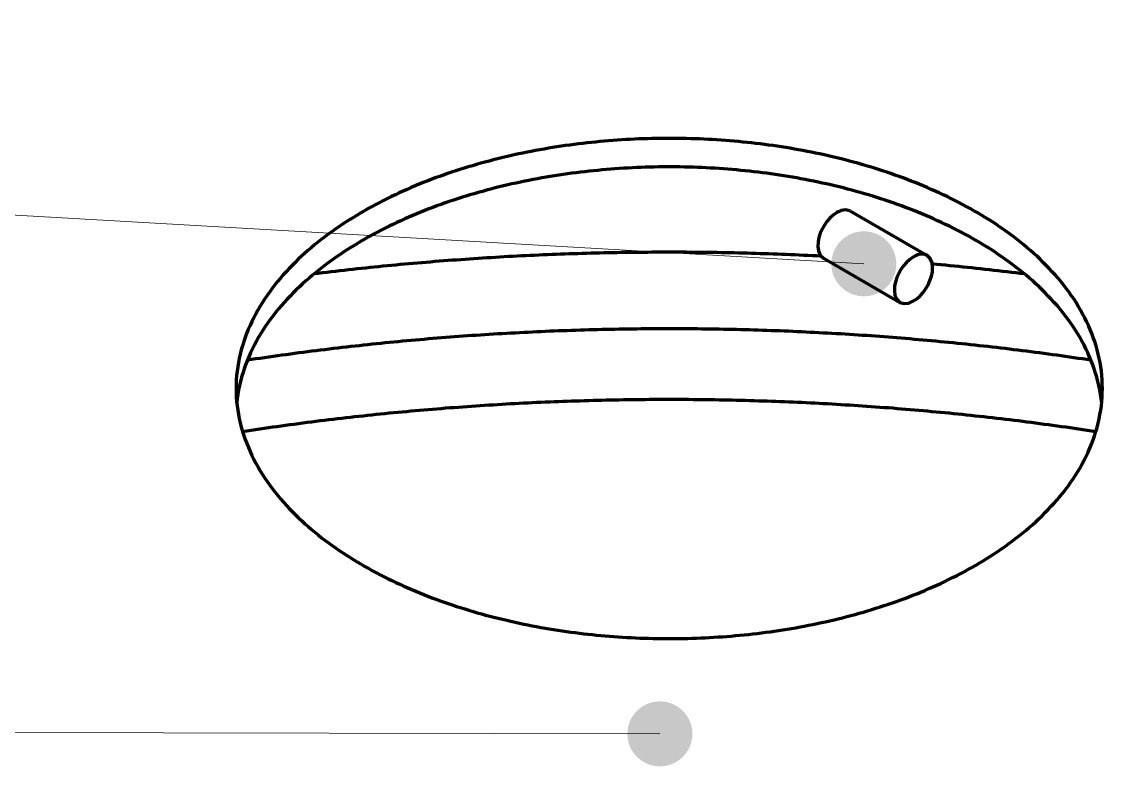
# Model space of a CAD drawing. Header units: millimetres. Extents: x 0 to 841, y 0 to 594.
# Drawn here: x 271.83 to 291.79, y 390.2 to 403.96 of the extents above; entities that cross this region are included whole.
import ezdxf

# ---------------------------------------------------------------- set-up
doc = ezdxf.new("R2010")
doc.units = ezdxf.units.MM
doc.layers.add('01-VISIBLE', color=7, linetype='CONTINUOUS', lineweight=70)
doc.layers.add('08-FINA', color=5, linetype='CONTINUOUS', lineweight=18)

msp = doc.modelspace()

# ---------------------------------------------------------------- hatches: boundary and pattern name
at = {"layer": '08-FINA'}
h = msp.add_hatch(color=7, dxfattribs=at)
h.dxf.hatch_style = 1
edge = h.paths.add_edge_path()
edge.add_arc((287.382, 399.486), 0.6, 0, 360)
h = msp.add_hatch(color=7, dxfattribs=at)
h.dxf.hatch_style = 1
edge = h.paths.add_edge_path()
edge.add_arc((283.616, 390.805), 0.6, 0, 360)

# ---------------------------------------------------------------- linework, layer by layer
at = {"layer": '01-VISIBLE'}
for p, q in [((287.135, 400.457), (288.55, 399.64)), ((286.635, 399.591), (288.05, 398.774))]:
    msp.add_line(p, q, dxfattribs=at)
for points in [[(291.788, 397.183), (291.787, 397.263), (291.783, 397.343), (291.777, 397.423), (291.769, 397.503), (291.758, 397.582), (291.745, 397.661), (291.73, 397.74), (291.712, 397.818), (291.693, 397.895), (291.671, 397.972), (291.647, 398.049), (291.62, 398.124), (291.592, 398.199), (291.562, 398.274), (291.53, 398.347), (291.496, 398.42), (291.461, 398.491), (291.423, 398.562), (291.384, 398.632), (291.344, 398.701), (291.302, 398.769), (291.258, 398.837), (291.213, 398.903), (291.167, 398.968), (291.119, 399.032), (291.07, 399.096), (291.02, 399.158), (290.969, 399.22), (290.916, 399.28), (290.863, 399.34), (290.808, 399.398), (290.753, 399.456), (290.696, 399.513), (290.639, 399.569), (290.581, 399.624), (290.521, 399.678), (290.461, 399.731), (290.401, 399.783), (290.339, 399.834), (290.277, 399.885), (290.214, 399.934), (290.151, 399.983), (290.087, 400.031), (290.022, 400.078), (289.957, 400.124), (289.891, 400.17), (289.824, 400.215), (289.757, 400.258), (289.69, 400.302), (289.622, 400.344), (289.553, 400.385), (289.485, 400.426), (289.415, 400.466), (289.345, 400.506), (289.275, 400.544), (289.205, 400.582), (289.134, 400.62), (289.063, 400.656), (288.991, 400.692), (288.919, 400.727), (288.847, 400.761), (288.774, 400.795), (288.701, 400.828), (288.628, 400.861), (288.555, 400.893), (288.481, 400.924), (288.407, 400.955), (288.333, 400.985), (288.258, 401.014), (288.183, 401.043), (288.108, 401.071), (288.033, 401.098), (287.958, 401.125), (287.882, 401.151), (287.806, 401.177), (287.73, 401.202), (287.654, 401.227), (287.578, 401.251), (287.501, 401.274), (287.424, 401.297), (287.348, 401.32), (287.271, 401.342), (287.193, 401.363), (287.116, 401.384), (287.038, 401.404), (286.961, 401.423), (286.883, 401.442), (286.805, 401.461), (286.727, 401.479), (286.649, 401.497), (286.571, 401.514), (286.492, 401.53), (286.414, 401.546), (286.335, 401.562), (286.257, 401.577), (286.178, 401.591), (286.099, 401.605), (286.02, 401.619), (285.941, 401.632), (285.862, 401.644), (285.783, 401.656), (285.704, 401.668), (285.624, 401.679), (285.545, 401.689), (285.466, 401.699), (285.386, 401.709), (285.307, 401.718), (285.227, 401.727), (285.147, 401.735), (285.068, 401.743), (284.988, 401.75), (284.908, 401.757), (284.828, 401.763), (284.748, 401.769), (284.668, 401.774), (284.589, 401.779), (284.509, 401.783), (284.429, 401.787), (284.349, 401.791), (284.269, 401.794), (284.189, 401.796), (284.108, 401.798), (284.028, 401.8), (283.948, 401.801), (283.868, 401.802), (283.788, 401.802), (283.708, 401.802), (283.628, 401.801), (283.548, 401.8), (283.468, 401.798), (283.388, 401.796), (283.308, 401.794), (283.228, 401.791), (283.148, 401.787), (283.068, 401.783), (282.988, 401.779), (282.908, 401.774), (282.828, 401.769), (282.748, 401.763), (282.668, 401.757), (282.589, 401.75), (282.509, 401.743), (282.429, 401.735), (282.35, 401.727), (282.27, 401.718), (282.19, 401.709), (282.111, 401.699), (282.031, 401.689), (281.952, 401.679), (281.873, 401.668), (281.793, 401.656), (281.714, 401.644), (281.635, 401.632), (281.556, 401.619), (281.477, 401.605), (281.398, 401.591), (281.32, 401.577), (281.241, 401.562), (281.162, 401.546), (281.084, 401.53), (281.006, 401.514), (280.927, 401.497), (280.849, 401.479), (280.771, 401.461), (280.693, 401.442), (280.616, 401.423), (280.538, 401.404), (280.46, 401.384), (280.383, 401.363), (280.306, 401.342), (280.229, 401.32), (280.152, 401.297), (280.075, 401.274), (279.999, 401.251), (279.922, 401.227), (279.846, 401.202), (279.77, 401.177), (279.694, 401.151), (279.619, 401.125), (279.543, 401.098), (279.468, 401.071), (279.393, 401.043), (279.318, 401.014), (279.244, 400.985), (279.17, 400.955), (279.096, 400.924), (279.022, 400.893), (278.948, 400.861), (278.875, 400.828), (278.802, 400.795), (278.73, 400.761), (278.657, 400.727), (278.585, 400.692), (278.514, 400.656), (278.443, 400.62), (278.372, 400.582), (278.301, 400.544), (278.231, 400.506), (278.161, 400.466), (278.092, 400.426), (278.023, 400.385), (277.955, 400.344), (277.887, 400.302), (277.819, 400.258), (277.752, 400.215), (277.686, 400.17), (277.62, 400.124), (277.555, 400.078), (277.49, 400.031), (277.426, 399.983), (277.362, 399.934), (277.299, 399.885), (277.237, 399.834), (277.176, 399.783), (277.115, 399.731), (277.055, 399.678), (276.996, 399.624), (276.938, 399.569), (276.88, 399.513), (276.824, 399.456), (276.768, 399.398), (276.714, 399.34), (276.66, 399.28), (276.608, 399.22), (276.556, 399.158), (276.506, 399.096), (276.457, 399.032), (276.41, 398.968), (276.363, 398.903), (276.318, 398.837), (276.275, 398.769), (276.233, 398.701), (276.192, 398.632), (276.153, 398.562), (276.116, 398.491), (276.08, 398.42), (276.046, 398.347), (276.014, 398.274), (275.984, 398.199), (275.956, 398.124), (275.93, 398.049), (275.906, 397.972), (275.884, 397.895), (275.864, 397.818), (275.847, 397.74), (275.831, 397.661), (275.818, 397.582), (275.807, 397.503), (275.799, 397.423), (275.793, 397.343), (275.789, 397.263), (275.788, 397.183)], [(291.775, 396.92), (291.766, 397), (291.755, 397.079), (291.741, 397.158), (291.725, 397.237), (291.707, 397.315), (291.686, 397.392), (291.663, 397.469), (291.639, 397.545), (291.612, 397.621), (291.583, 397.696), (291.552, 397.77), (291.52, 397.843), (291.485, 397.916), (291.449, 397.987), (291.411, 398.058), (291.372, 398.128), (291.33, 398.197), (291.288, 398.265), (291.244, 398.332), (291.198, 398.398), (291.151, 398.463), (291.103, 398.527), (291.054, 398.59), (291.003, 398.652), (290.951, 398.713), (290.898, 398.774), (290.844, 398.833), (290.789, 398.891), (290.733, 398.949), (290.677, 399.005), (290.619, 399.061), (290.56, 399.116), (290.501, 399.169), (290.44, 399.222), (290.379, 399.274), (290.317, 399.326), (290.255, 399.376), (290.192, 399.425), (290.128, 399.474), (290.063, 399.521), (289.998, 399.568), (289.933, 399.614), (289.866, 399.66), (289.8, 399.704), (289.732, 399.748), (289.665, 399.791), (289.596, 399.833), (289.528, 399.874), (289.458, 399.915), (289.389, 399.955), (289.319, 399.994), (289.248, 400.032), (289.178, 400.07), (289.107, 400.107), (289.035, 400.143), (288.963, 400.179), (288.891, 400.214), (288.818, 400.248), (288.746, 400.282), (288.672, 400.315), (288.599, 400.347), (288.525, 400.379), (288.451, 400.41), (288.377, 400.44), (288.303, 400.47), (288.228, 400.499), (288.153, 400.527), (288.078, 400.555), (288.002, 400.583), (287.927, 400.609), (287.851, 400.635), (287.775, 400.661), (287.699, 400.686), (287.622, 400.71), (287.546, 400.734), (287.469, 400.757), (287.392, 400.78), (287.315, 400.802), (287.238, 400.824), (287.16, 400.845), (287.083, 400.866), (287.005, 400.886), (286.927, 400.905), (286.849, 400.924), (286.771, 400.942), (286.693, 400.96), (286.615, 400.977), (286.536, 400.994), (286.458, 401.011), (286.379, 401.026), (286.3, 401.042), (286.221, 401.057), (286.143, 401.071), (286.064, 401.085), (285.984, 401.098), (285.905, 401.111), (285.826, 401.123), (285.747, 401.135), (285.667, 401.146), (285.588, 401.157), (285.508, 401.167), (285.429, 401.177), (285.349, 401.187), (285.269, 401.196), (285.189, 401.204), (285.11, 401.212), (285.03, 401.219), (284.95, 401.226), (284.87, 401.233), (284.79, 401.239), (284.71, 401.245), (284.63, 401.25), (284.55, 401.254), (284.47, 401.259), (284.39, 401.262), (284.309, 401.266), (284.229, 401.268), (284.149, 401.271), (284.069, 401.273), (283.989, 401.274), (283.909, 401.275), (283.828, 401.275), (283.748, 401.275), (283.668, 401.275), (283.588, 401.274), (283.508, 401.273), (283.427, 401.271), (283.347, 401.268), (283.267, 401.266), (283.187, 401.262), (283.107, 401.259), (283.027, 401.254), (282.947, 401.25), (282.866, 401.245), (282.786, 401.239), (282.707, 401.233), (282.627, 401.226), (282.547, 401.219), (282.467, 401.212), (282.387, 401.204), (282.307, 401.196), (282.228, 401.187), (282.148, 401.177), (282.068, 401.167), (281.989, 401.157), (281.909, 401.146), (281.83, 401.135), (281.75, 401.123), (281.671, 401.111), (281.592, 401.098), (281.513, 401.085), (281.434, 401.071), (281.355, 401.057), (281.276, 401.042), (281.197, 401.026), (281.119, 401.011), (281.04, 400.994), (280.962, 400.977), (280.884, 400.96), (280.805, 400.942), (280.727, 400.924), (280.649, 400.905), (280.572, 400.886), (280.494, 400.866), (280.416, 400.845), (280.339, 400.824), (280.262, 400.802), (280.185, 400.78), (280.108, 400.757), (280.031, 400.734), (279.954, 400.71), (279.878, 400.686), (279.802, 400.661), (279.726, 400.635), (279.65, 400.609), (279.574, 400.583), (279.499, 400.555), (279.424, 400.527), (279.349, 400.499), (279.274, 400.47), (279.199, 400.44), (279.125, 400.41), (279.051, 400.379), (278.977, 400.347), (278.904, 400.315), (278.831, 400.282), (278.758, 400.248), (278.686, 400.214), (278.613, 400.179), (278.541, 400.143), (278.47, 400.107), (278.399, 400.07), (278.328, 400.032), (278.258, 399.994), (278.188, 399.955), (278.118, 399.915), (278.049, 399.874), (277.98, 399.833), (277.912, 399.791), (277.844, 399.748), (277.777, 399.704), (277.71, 399.66), (277.644, 399.614), (277.578, 399.568), (277.513, 399.521), (277.449, 399.474), (277.385, 399.425), (277.322, 399.376), (277.259, 399.326), (277.197, 399.274), (277.136, 399.222), (277.076, 399.169), (277.016, 399.116), (276.958, 399.061), (276.9, 399.005), (276.843, 398.949), (276.787, 398.891), (276.732, 398.833), (276.678, 398.774), (276.625, 398.713), (276.573, 398.652), (276.523, 398.59), (276.473, 398.527), (276.425, 398.463), (276.378, 398.398), (276.333, 398.332), (276.289, 398.265), (276.246, 398.197), (276.205, 398.128), (276.165, 398.058), (276.127, 397.987), (276.091, 397.916), (276.057, 397.843), (276.024, 397.77), (275.993, 397.696), (275.965, 397.621), (275.938, 397.545), (275.913, 397.469), (275.89, 397.392), (275.87, 397.315), (275.852, 397.237), (275.836, 397.158), (275.822, 397.079), (275.81, 397), (275.801, 396.92)], [(286.885, 400.432), (286.817, 400.385), (286.756, 400.329), (286.701, 400.266), (286.653, 400.198), (286.612, 400.126), (286.579, 400.05), (286.553, 399.97), (286.537, 399.889), (286.532, 399.806), (286.543, 399.724), (286.576, 399.648), (286.635, 399.591)], [(287.135, 400.457), (287.095, 400.473), (287.052, 400.48), (287.008, 400.477), (286.965, 400.468), (286.924, 400.452), (286.885, 400.432)], [(286.592, 399.626), (286.512, 399.631), (286.432, 399.634), (286.352, 399.638), (286.272, 399.642), (286.191, 399.646), (286.111, 399.649), (286.031, 399.653), (285.951, 399.656), (285.871, 399.659), (285.791, 399.662), (285.711, 399.665), (285.63, 399.668), (285.55, 399.67), (285.47, 399.673), (285.39, 399.675), (285.31, 399.678), (285.23, 399.68), (285.149, 399.682), (285.069, 399.684), (284.989, 399.686), (284.909, 399.687), (284.829, 399.689), (284.749, 399.69), (284.668, 399.692), (284.588, 399.693), (284.508, 399.694), (284.428, 399.695), (284.348, 399.696), (284.267, 399.697), (284.187, 399.697), (284.107, 399.698), (284.027, 399.698), (283.947, 399.699), (283.866, 399.699), (283.786, 399.699), (283.706, 399.699), (283.626, 399.699), (283.545, 399.698), (283.465, 399.698), (283.385, 399.697), (283.305, 399.697), (283.225, 399.696), (283.144, 399.695), (283.064, 399.694), (282.984, 399.693), (282.904, 399.692), (282.824, 399.69), (282.744, 399.689), (282.663, 399.687), (282.583, 399.686), (282.503, 399.684), (282.423, 399.682), (282.343, 399.68), (282.262, 399.677), (282.182, 399.675), (282.102, 399.673), (282.022, 399.67), (281.942, 399.668), (281.862, 399.665), (281.781, 399.662), (281.701, 399.659), (281.621, 399.656), (281.541, 399.652), (281.461, 399.649), (281.381, 399.646), (281.301, 399.642), (281.221, 399.638), (281.14, 399.634), (281.06, 399.63), (280.98, 399.626), (280.9, 399.622), (280.82, 399.618), (280.74, 399.613), (280.66, 399.609), (280.58, 399.604), (280.5, 399.599), (280.42, 399.594), (280.34, 399.589), (280.26, 399.584), (280.18, 399.579), (280.1, 399.573), (280.02, 399.568), (279.94, 399.562), (279.86, 399.556), (279.78, 399.55), (279.7, 399.544), (279.62, 399.538), (279.54, 399.532), (279.46, 399.526), (279.38, 399.519), (279.3, 399.513), (279.22, 399.506), (279.14, 399.499), (279.06, 399.492), (278.98, 399.485), (278.9, 399.478), (278.82, 399.47), (278.741, 399.463), (278.661, 399.455), (278.581, 399.448), (278.501, 399.44), (278.421, 399.432), (278.341, 399.424), (278.262, 399.416), (278.182, 399.407), (278.102, 399.399), (278.022, 399.39), (277.943, 399.382), (277.863, 399.373), (277.783, 399.364), (277.704, 399.355), (277.624, 399.346), (277.544, 399.336), (277.465, 399.327), (277.385, 399.317), (277.305, 399.308), (277.226, 399.298)], [(288.3, 399.615), (288.231, 399.568), (288.17, 399.512), (288.115, 399.449), (288.068, 399.381), (288.027, 399.309), (287.993, 399.233), (287.967, 399.154), (287.951, 399.072), (287.946, 398.99), (287.957, 398.907), (287.99, 398.831), (288.05, 398.774)], [(288.05, 398.774), (288.13, 398.751), (288.213, 398.761), (288.29, 398.794), (288.36, 398.84), (288.423, 398.896), (288.479, 398.959), (288.528, 399.027), (288.57, 399.1), (288.604, 399.176), (288.631, 399.256), (288.648, 399.338), (288.653, 399.422), (288.642, 399.505), (288.61, 399.582), (288.55, 399.64)], [(288.55, 399.64), (288.509, 399.657), (288.466, 399.663), (288.422, 399.661), (288.38, 399.651), (288.339, 399.635), (288.3, 399.615)], [(290.351, 399.298), (290.27, 399.308), (290.189, 399.318), (290.108, 399.327), (290.027, 399.337), (289.946, 399.346), (289.865, 399.356), (289.784, 399.365), (289.703, 399.374), (289.622, 399.383), (289.54, 399.392), (289.459, 399.4), (289.378, 399.409), (289.297, 399.417), (289.216, 399.426), (289.135, 399.434), (289.054, 399.442), (288.972, 399.45), (288.891, 399.458), (288.81, 399.465), (288.729, 399.473), (288.648, 399.48)], [(291.58, 397.704), (291.5, 397.716), (291.421, 397.728), (291.342, 397.74), (291.262, 397.751), (291.183, 397.763), (291.103, 397.774), (291.024, 397.785), (290.945, 397.796), (290.865, 397.807), (290.786, 397.818), (290.706, 397.829), (290.627, 397.839), (290.547, 397.85), (290.468, 397.86), (290.388, 397.87), (290.308, 397.88), (290.229, 397.89), (290.149, 397.9), (290.07, 397.91), (289.99, 397.919), (289.91, 397.929), (289.831, 397.938), (289.751, 397.947), (289.671, 397.956), (289.592, 397.965), (289.512, 397.974), (289.432, 397.982), (289.352, 397.991), (289.273, 397.999), (289.193, 398.008), (289.113, 398.016), (289.033, 398.024), (288.953, 398.032), (288.874, 398.04), (288.794, 398.047), (288.714, 398.055), (288.634, 398.062), (288.554, 398.07), (288.474, 398.077), (288.394, 398.084), (288.314, 398.091), (288.235, 398.098), (288.155, 398.104), (288.075, 398.111), (287.995, 398.117), (287.915, 398.124), (287.835, 398.13), (287.755, 398.136), (287.675, 398.142), (287.595, 398.148), (287.515, 398.153), (287.435, 398.159), (287.355, 398.164), (287.275, 398.17), (287.195, 398.175), (287.115, 398.18), (287.035, 398.185), (286.955, 398.19), (286.874, 398.195), (286.794, 398.199), (286.714, 398.204), (286.634, 398.208), (286.554, 398.212), (286.474, 398.216), (286.394, 398.22), (286.314, 398.224), (286.234, 398.228), (286.154, 398.232), (286.073, 398.235), (285.993, 398.239), (285.913, 398.242), (285.833, 398.245), (285.753, 398.248), (285.673, 398.251), (285.593, 398.254), (285.512, 398.256), (285.432, 398.259), (285.352, 398.261), (285.272, 398.264), (285.192, 398.266), (285.112, 398.268), (285.031, 398.27), (284.951, 398.272), (284.871, 398.273), (284.791, 398.275), (284.711, 398.276), (284.63, 398.278), (284.55, 398.279), (284.47, 398.28), (284.39, 398.281), (284.31, 398.282), (284.229, 398.282), (284.149, 398.283), (284.069, 398.284), (283.989, 398.284), (283.909, 398.284), (283.828, 398.284), (283.748, 398.284), (283.668, 398.284), (283.588, 398.284), (283.507, 398.284), (283.427, 398.283), (283.347, 398.282), (283.267, 398.282), (283.187, 398.281), (283.106, 398.28), (283.026, 398.279), (282.946, 398.278), (282.866, 398.276), (282.786, 398.275), (282.705, 398.273), (282.625, 398.272), (282.545, 398.27), (282.465, 398.268), (282.385, 398.266), (282.305, 398.264), (282.224, 398.261), (282.144, 398.259), (282.064, 398.256), (281.984, 398.254), (281.904, 398.251), (281.824, 398.248), (281.743, 398.245), (281.663, 398.242), (281.583, 398.239), (281.503, 398.235), (281.423, 398.232), (281.343, 398.228), (281.263, 398.224), (281.183, 398.22), (281.102, 398.216), (281.022, 398.212), (280.942, 398.208), (280.862, 398.204), (280.782, 398.199), (280.702, 398.195), (280.622, 398.19), (280.542, 398.185), (280.462, 398.18), (280.382, 398.175), (280.302, 398.17), (280.222, 398.164), (280.142, 398.159), (280.062, 398.153), (279.982, 398.148), (279.902, 398.142), (279.822, 398.136), (279.742, 398.13), (279.662, 398.124), (279.582, 398.117), (279.502, 398.111), (279.422, 398.104), (279.342, 398.098), (279.262, 398.091), (279.182, 398.084), (279.102, 398.077), (279.022, 398.07), (278.942, 398.062), (278.863, 398.055), (278.783, 398.047), (278.703, 398.04), (278.623, 398.032), (278.543, 398.024), (278.463, 398.016), (278.384, 398.008), (278.304, 397.999), (278.224, 397.991), (278.144, 397.982), (278.065, 397.974), (277.985, 397.965), (277.905, 397.956), (277.825, 397.947), (277.746, 397.938), (277.666, 397.929), (277.586, 397.919), (277.507, 397.91), (277.427, 397.9), (277.348, 397.89), (277.268, 397.88), (277.188, 397.87), (277.109, 397.86), (277.029, 397.85), (276.95, 397.839), (276.87, 397.829), (276.791, 397.818), (276.711, 397.807), (276.632, 397.796), (276.552, 397.785), (276.473, 397.774), (276.394, 397.763), (276.314, 397.751), (276.235, 397.74), (276.155, 397.728), (276.076, 397.716), (275.997, 397.704)], [(275.788, 397.183), (275.789, 397.103), (275.793, 397.023), (275.799, 396.943), (275.807, 396.863), (275.818, 396.784), (275.831, 396.704), (275.847, 396.626), (275.864, 396.547), (275.884, 396.47), (275.906, 396.392), (275.931, 396.316), (275.957, 396.24), (275.985, 396.165), (276.015, 396.091), (276.047, 396.017), (276.081, 395.944), (276.117, 395.873), (276.155, 395.802), (276.194, 395.732), (276.234, 395.662), (276.277, 395.594), (276.32, 395.527), (276.366, 395.461), (276.412, 395.395), (276.46, 395.331), (276.509, 395.267), (276.559, 395.205), (276.611, 395.143), (276.663, 395.083), (276.717, 395.023), (276.772, 394.964), (276.828, 394.907), (276.884, 394.85), (276.942, 394.794), (277, 394.739), (277.06, 394.685), (277.12, 394.632), (277.181, 394.579), (277.242, 394.528), (277.305, 394.478), (277.368, 394.428), (277.431, 394.379), (277.496, 394.331), (277.561, 394.284), (277.626, 394.238), (277.692, 394.192), (277.759, 394.147), (277.826, 394.104), (277.894, 394.06), (277.962, 394.018), (278.031, 393.976), (278.1, 393.936), (278.169, 393.896), (278.239, 393.856), (278.31, 393.818), (278.38, 393.78), (278.451, 393.742), (278.523, 393.706), (278.595, 393.67), (278.667, 393.635), (278.739, 393.601), (278.812, 393.567), (278.885, 393.534), (278.958, 393.501), (279.032, 393.469), (279.106, 393.438), (279.18, 393.408), (279.255, 393.378), (279.329, 393.348), (279.404, 393.32), (279.48, 393.292), (279.555, 393.264), (279.631, 393.237), (279.706, 393.211), (279.782, 393.185), (279.859, 393.16), (279.935, 393.136), (280.012, 393.112), (280.088, 393.088), (280.165, 393.065), (280.242, 393.043), (280.32, 393.021), (280.397, 393), (280.475, 392.979), (280.552, 392.959), (280.63, 392.94), (280.708, 392.921), (280.786, 392.902), (280.864, 392.884), (280.943, 392.867), (281.021, 392.85), (281.1, 392.833), (281.178, 392.817), (281.257, 392.802), (281.336, 392.787), (281.415, 392.772), (281.494, 392.758), (281.573, 392.745), (281.652, 392.732), (281.731, 392.72), (281.811, 392.708), (281.89, 392.696), (281.97, 392.685), (282.049, 392.675), (282.129, 392.665), (282.209, 392.655), (282.288, 392.646), (282.368, 392.638), (282.448, 392.63), (282.528, 392.622), (282.608, 392.615), (282.688, 392.608), (282.768, 392.602), (282.848, 392.596), (282.928, 392.591), (283.008, 392.586), (283.088, 392.582), (283.168, 392.578), (283.248, 392.575), (283.329, 392.572), (283.409, 392.57), (283.489, 392.568), (283.569, 392.566), (283.65, 392.565), (283.73, 392.565), (283.81, 392.564), (283.89, 392.565), (283.971, 392.566), (284.051, 392.567), (284.131, 392.569), (284.211, 392.571), (284.291, 392.574), (284.372, 392.577), (284.452, 392.58), (284.532, 392.584), (284.612, 392.589), (284.692, 392.594), (284.772, 392.6), (284.852, 392.605), (284.932, 392.612), (285.012, 392.619), (285.092, 392.626), (285.172, 392.634), (285.252, 392.642), (285.332, 392.651), (285.411, 392.661), (285.491, 392.67), (285.57, 392.681), (285.65, 392.691), (285.729, 392.703), (285.809, 392.714), (285.888, 392.726), (285.967, 392.739), (286.047, 392.752), (286.126, 392.766), (286.205, 392.78), (286.283, 392.795), (286.362, 392.81), (286.441, 392.826), (286.52, 392.842), (286.598, 392.859), (286.676, 392.876), (286.755, 392.894), (286.833, 392.912), (286.911, 392.931), (286.989, 392.95), (287.066, 392.97), (287.144, 392.99), (287.222, 393.011), (287.299, 393.033), (287.376, 393.055), (287.453, 393.078), (287.53, 393.101), (287.607, 393.124), (287.683, 393.149), (287.759, 393.174), (287.835, 393.199), (287.911, 393.225), (287.987, 393.252), (288.063, 393.279), (288.138, 393.307), (288.213, 393.335), (288.288, 393.364), (288.362, 393.394), (288.437, 393.424), (288.511, 393.455), (288.584, 393.487), (288.658, 393.519), (288.731, 393.552), (288.804, 393.585), (288.877, 393.619), (288.949, 393.654), (289.021, 393.69), (289.093, 393.726), (289.164, 393.763), (289.235, 393.8), (289.305, 393.838), (289.375, 393.878), (289.445, 393.917)], [(289.445, 393.917), (289.515, 393.958), (289.584, 394), (289.653, 394.042), (289.722, 394.085), (289.79, 394.129), (289.857, 394.174), (289.924, 394.22), (289.991, 394.266), (290.056, 394.313), (290.121, 394.361), (290.186, 394.41), (290.25, 394.46), (290.313, 394.511), (290.375, 394.562), (290.437, 394.615), (290.498, 394.668), (290.558, 394.722), (290.617, 394.777), (290.676, 394.833), (290.733, 394.891), (290.789, 394.949), (290.845, 395.007), (290.899, 395.067), (290.953, 395.128), (291.005, 395.19), (291.056, 395.253), (291.106, 395.317), (291.154, 395.381), (291.202, 395.447), (291.247, 395.514), (291.292, 395.582), (291.335, 395.65), (291.376, 395.72), (291.416, 395.79), (291.454, 395.862), (291.49, 395.934), (291.525, 396.007), (291.557, 396.082), (291.588, 396.156), (291.617, 396.232), (291.643, 396.309), (291.668, 396.386), (291.69, 396.463), (291.711, 396.542), (291.729, 396.621), (291.744, 396.7), (291.758, 396.78), (291.769, 396.86), (291.777, 396.941), (291.783, 397.021), (291.787, 397.102), (291.788, 397.183)], [(291.668, 396.385), (291.588, 396.397), (291.509, 396.409), (291.43, 396.42), (291.35, 396.432), (291.271, 396.444), (291.191, 396.455), (291.112, 396.467), (291.032, 396.478), (290.953, 396.489), (290.873, 396.5), (290.793, 396.511), (290.714, 396.521), (290.634, 396.532), (290.555, 396.542), (290.475, 396.553), (290.395, 396.563), (290.316, 396.573), (290.236, 396.583), (290.156, 396.593), (290.077, 396.602), (289.997, 396.612), (289.917, 396.621), (289.837, 396.631), (289.758, 396.64), (289.678, 396.649), (289.598, 396.658), (289.518, 396.667), (289.438, 396.675), (289.359, 396.684), (289.279, 396.692), (289.199, 396.701), (289.119, 396.709), (289.039, 396.717), (288.959, 396.725), (288.879, 396.733), (288.799, 396.74), (288.719, 396.748), (288.639, 396.755), (288.559, 396.763), (288.48, 396.77), (288.4, 396.777), (288.32, 396.784), (288.24, 396.791), (288.16, 396.797), (288.079, 396.804), (287.999, 396.81), (287.919, 396.817), (287.839, 396.823), (287.759, 396.829), (287.679, 396.835), (287.599, 396.841), (287.519, 396.847), (287.439, 396.852), (287.359, 396.858), (287.279, 396.863), (287.199, 396.868), (287.118, 396.873), (287.038, 396.878), (286.958, 396.883), (286.878, 396.888), (286.798, 396.893), (286.718, 396.897), (286.637, 396.901), (286.557, 396.906), (286.477, 396.91), (286.397, 396.914), (286.317, 396.918), (286.236, 396.922), (286.156, 396.925), (286.076, 396.929), (285.996, 396.932), (285.916, 396.935), (285.835, 396.939), (285.755, 396.942), (285.675, 396.944), (285.595, 396.947), (285.514, 396.95), (285.434, 396.952), (285.354, 396.955), (285.274, 396.957), (285.193, 396.959), (285.113, 396.961), (285.033, 396.963), (284.952, 396.965), (284.872, 396.967), (284.792, 396.968), (284.712, 396.97), (284.631, 396.971), (284.551, 396.972), (284.471, 396.974), (284.39, 396.975), (284.31, 396.975), (284.23, 396.976), (284.15, 396.977), (284.069, 396.977), (283.989, 396.978), (283.909, 396.978), (283.828, 396.978), (283.748, 396.978), (283.668, 396.978), (283.587, 396.978), (283.507, 396.977), (283.427, 396.977), (283.347, 396.976), (283.266, 396.975), (283.186, 396.975), (283.106, 396.974), (283.025, 396.972), (282.945, 396.971), (282.865, 396.97), (282.785, 396.968), (282.704, 396.967), (282.624, 396.965), (282.544, 396.963), (282.463, 396.961), (282.383, 396.959), (282.303, 396.957), (282.223, 396.955), (282.142, 396.952), (282.062, 396.95), (281.982, 396.947), (281.902, 396.944), (281.821, 396.942), (281.741, 396.939), (281.661, 396.935), (281.581, 396.932), (281.5, 396.929), (281.42, 396.925), (281.34, 396.922), (281.26, 396.918), (281.18, 396.914), (281.099, 396.91), (281.019, 396.906), (280.939, 396.901), (280.859, 396.897), (280.779, 396.893), (280.698, 396.888), (280.618, 396.883), (280.538, 396.878), (280.458, 396.873), (280.378, 396.868), (280.298, 396.863), (280.218, 396.858), (280.138, 396.852), (280.057, 396.847), (279.977, 396.841), (279.897, 396.835), (279.817, 396.829), (279.737, 396.823), (279.657, 396.817), (279.577, 396.81), (279.497, 396.804), (279.417, 396.797), (279.337, 396.791), (279.257, 396.784), (279.177, 396.777), (279.097, 396.77), (279.017, 396.763), (278.937, 396.755), (278.857, 396.748), (278.777, 396.74), (278.697, 396.733), (278.617, 396.725), (278.537, 396.717), (278.457, 396.709), (278.378, 396.701), (278.298, 396.692), (278.218, 396.684), (278.138, 396.675), (278.058, 396.667), (277.978, 396.658), (277.899, 396.649), (277.819, 396.64), (277.739, 396.631), (277.659, 396.621), (277.58, 396.612), (277.5, 396.602), (277.42, 396.593), (277.34, 396.583), (277.261, 396.573), (277.181, 396.563), (277.101, 396.553), (277.022, 396.542), (276.942, 396.532), (276.863, 396.521), (276.783, 396.511), (276.703, 396.5), (276.624, 396.489), (276.544, 396.478), (276.465, 396.467), (276.385, 396.455), (276.306, 396.444), (276.226, 396.432), (276.147, 396.42), (276.068, 396.409), (275.988, 396.397), (275.909, 396.385)]]:
    msp.add_lwpolyline(points, dxfattribs=at)
at = {"layer": '08-FINA'}
for p, q in [((51.493, 412.997), (287.382, 399.486)), ((51.5, 391.245), (283.616, 390.805))]:
    msp.add_line(p, q, dxfattribs=at)

doc.saveas('drawing.dxf')
